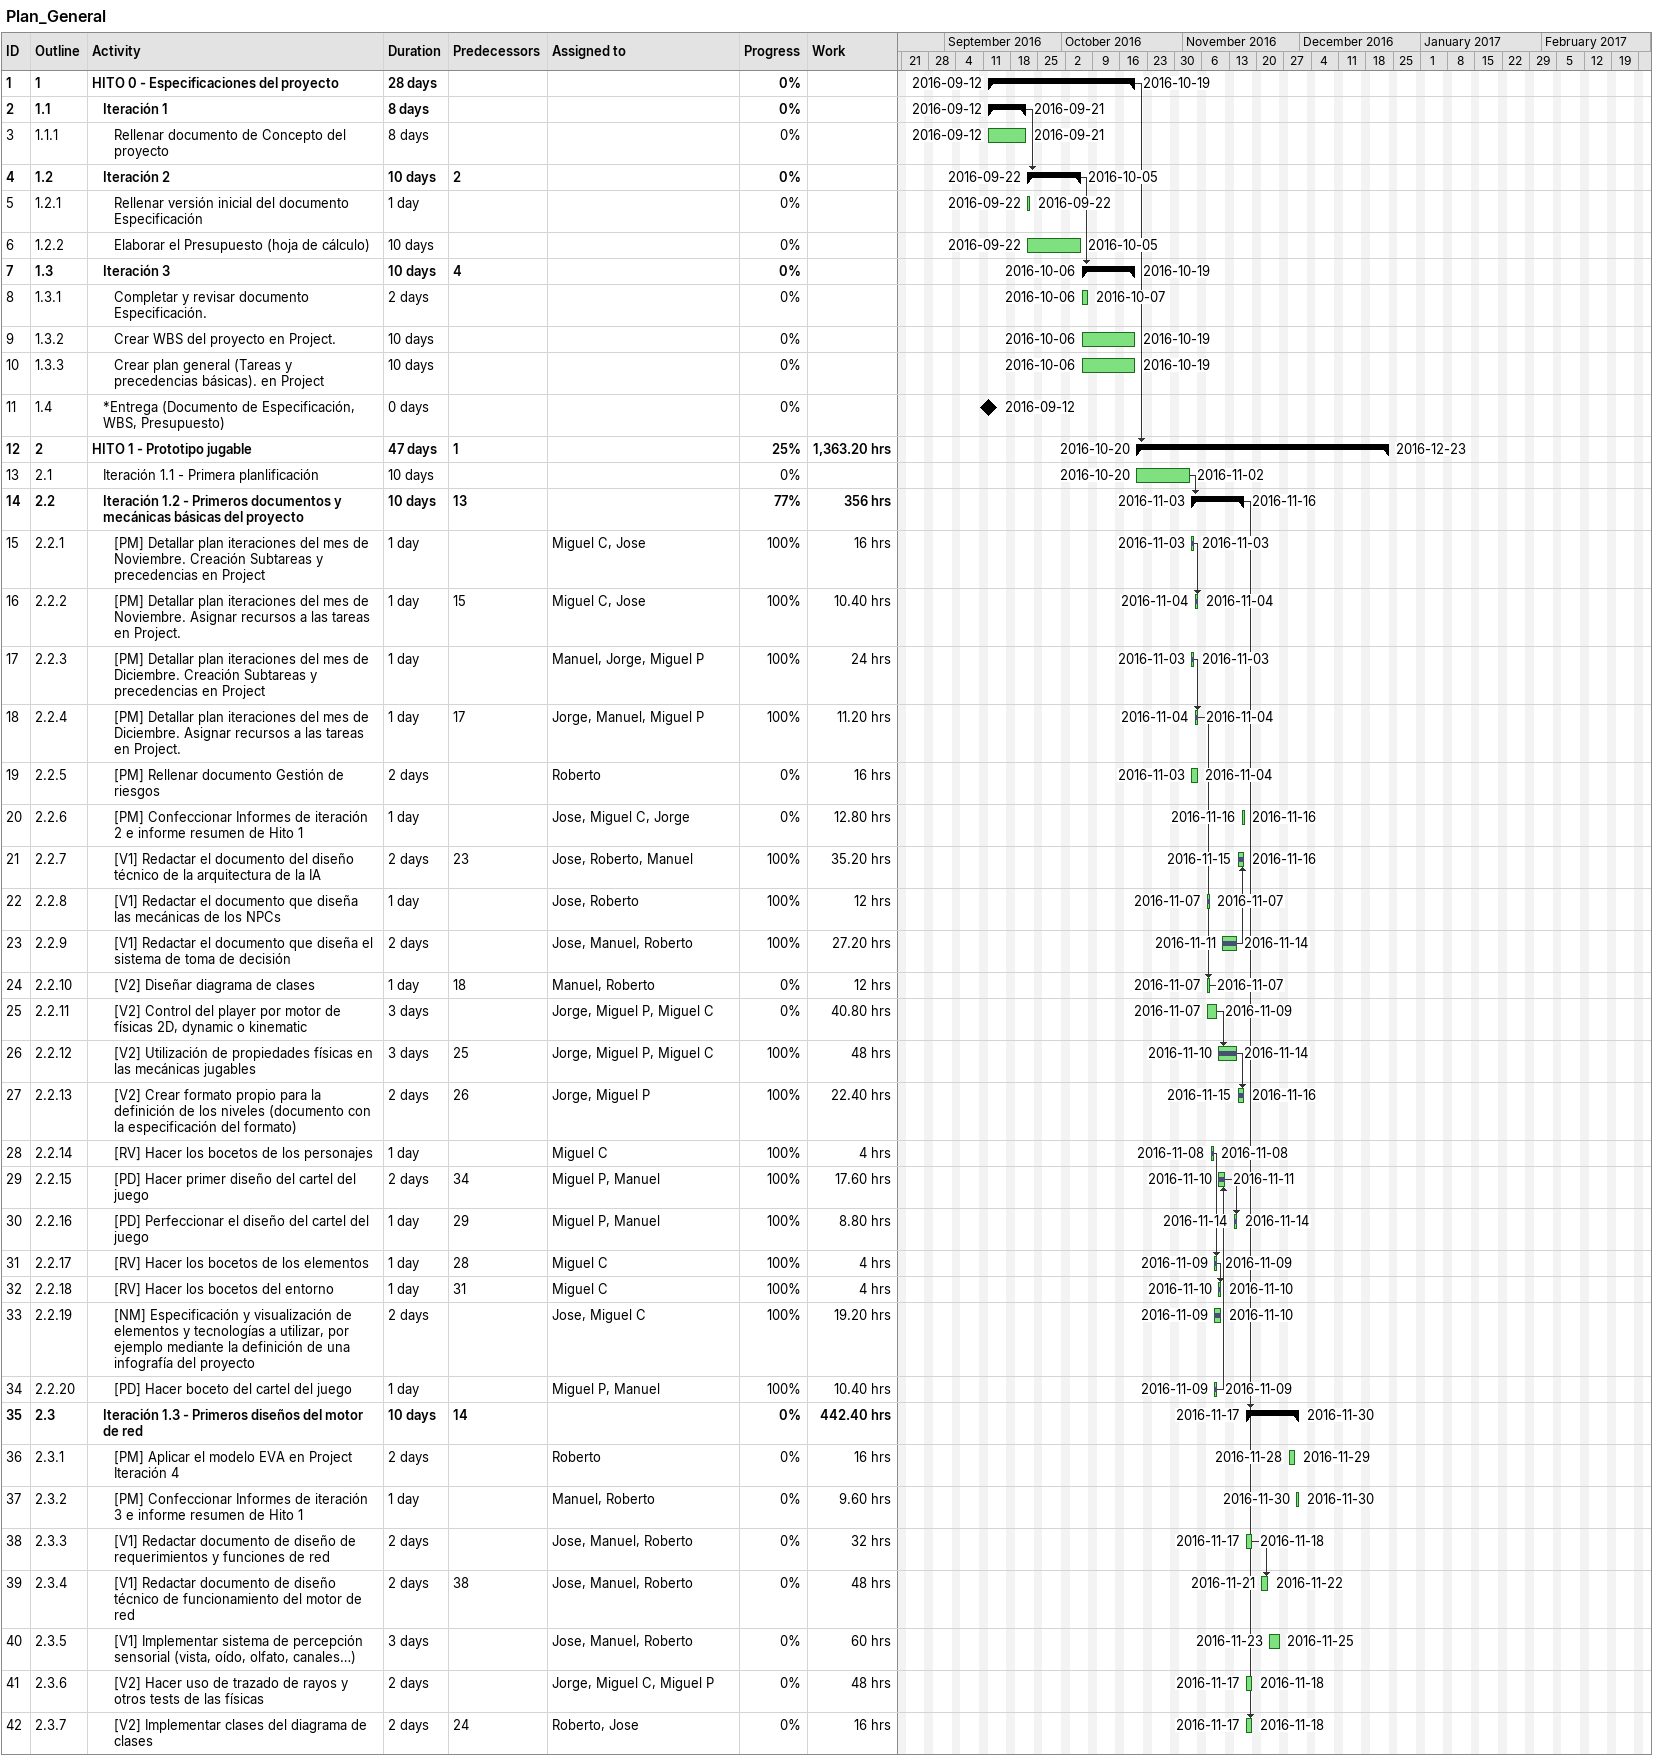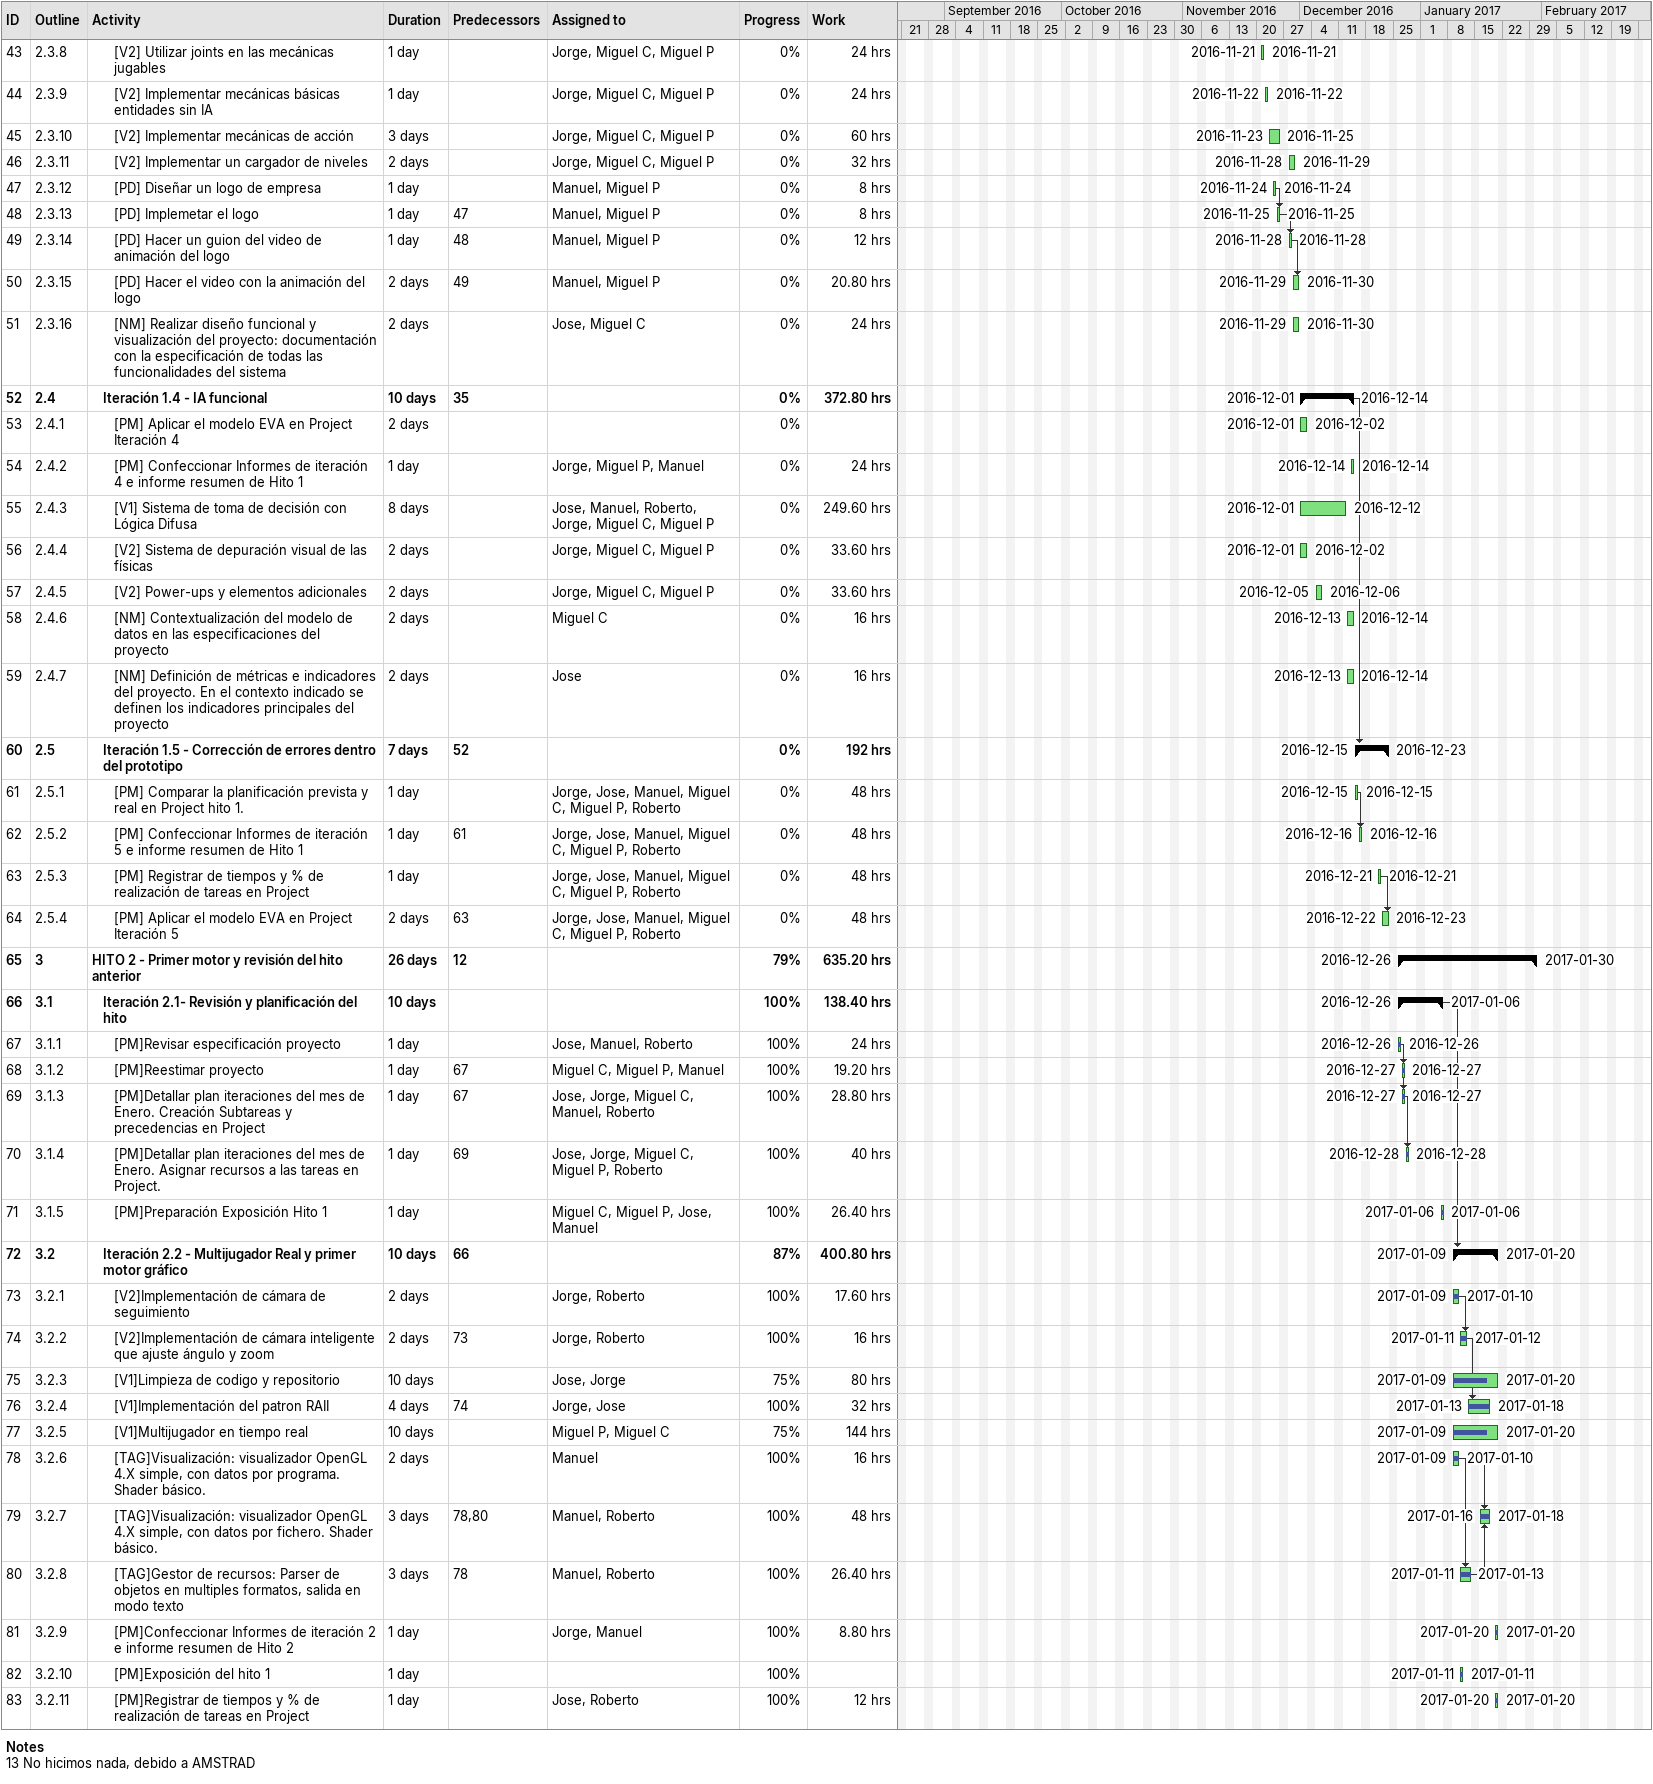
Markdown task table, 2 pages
Plan_General

| ID | WBS | Task | Duration | Start | Finish | Predecessors | Resources | % complete | Work (h) |
|---|---|---|---|---|---|---|---|---|---|
| 1 | 1 | **HITO 0 - Especificaciones del proyecto** | 28d | 2016-09-12 | 2016-10-19 |  |  | 0 |  |
| 2 | 1.1 | **Iteración 1** | 8d | 2016-09-12 | 2016-09-21 |  |  | 0 |  |
| 3 | 1.1.1 | Rellenar documento de Concepto del proyecto | 8d | 2016-09-12 | 2016-09-21 |  |  | 0 |  |
| 4 | 1.2 | **Iteración 2** | 10d | 2016-09-22 | 2016-10-05 | 2 |  | 0 |  |
| 5 | 1.2.1 | Rellenar versión inicial del documento Especificación | 1d | 2016-09-22 | 2016-09-22 |  |  | 0 |  |
| 6 | 1.2.2 | Elaborar el Presupuesto (hoja de cálculo) | 10d | 2016-09-22 | 2016-10-05 |  |  | 0 |  |
| 7 | 1.3 | **Iteración 3** | 10d | 2016-10-06 | 2016-10-19 | 4 |  | 0 |  |
| 8 | 1.3.1 | Completar y revisar documento Especificación. | 2d | 2016-10-06 | 2016-10-07 |  |  | 0 |  |
| 9 | 1.3.2 | Crear WBS del proyecto en Project. | 10d | 2016-10-06 | 2016-10-19 |  |  | 0 |  |
| 10 | 1.3.3 | Crear plan general (Tareas y precedencias básicas). en Project | 10d | 2016-10-06 | 2016-10-19 |  |  | 0 |  |
| 11 | 1.4 | *Entrega (Documento de Especificación, WBS, Presupuesto) | 0d | 2016-09-12 | 2016-09-12 |  |  | 0 |  |
| 12 | 2 | **HITO 1 - Prototipo jugable** | 47d | 2016-10-20 | 2016-12-23 | 1 |  | 25 | 1363.20 |
| 13 | 2.1 | Iteración 1.1 - Primera planlificación | 10d | 2016-10-20 | 2016-11-02 |  |  | 0 |  |
| 14 | 2.2 | **Iteración 1.2 - Primeros documentos y mecánicas básicas del proyecto** | 10d | 2016-11-03 | 2016-11-16 | 13 |  | 77 | 356 |
| 15 | 2.2.1 | [PM] Detallar plan iteraciones del mes de Noviembre. Creación Subtareas y precedencias en Project | 1d | 2016-11-03 | 2016-11-03 |  | Miguel C, Jose | 100 | 16 |
| 16 | 2.2.2 | [PM] Detallar plan iteraciones del mes de Noviembre. Asignar recursos a las tareas en Project. | 1d | 2016-11-04 | 2016-11-04 | 15 | Miguel C, Jose | 100 | 10.40 |
| 17 | 2.2.3 | [PM] Detallar plan iteraciones del mes de Diciembre. Creación Subtareas y precedencias en Project | 1d | 2016-11-03 | 2016-11-03 |  | Manuel, Jorge, Miguel P | 100 | 24 |
| 18 | 2.2.4 | [PM] Detallar plan iteraciones del mes de Diciembre. Asignar recursos a las tareas en Project. | 1d | 2016-11-04 | 2016-11-04 | 17 | Jorge, Manuel, Miguel P | 100 | 11.20 |
| 19 | 2.2.5 | [PM] Rellenar documento Gestión de riesgos | 2d | 2016-11-03 | 2016-11-04 |  | Roberto | 0 | 16 |
| 20 | 2.2.6 | [PM] Confeccionar Informes de iteración 2 e informe resumen de Hito 1 | 1d | 2016-11-16 | 2016-11-16 |  | Jose, Miguel C, Jorge | 0 | 12.80 |
| 21 | 2.2.7 | [V1] Redactar el documento del diseño técnico de la arquitectura de la IA | 2d | 2016-11-15 | 2016-11-16 | 23 | Jose, Roberto, Manuel | 100 | 35.20 |
| 22 | 2.2.8 | [V1] Redactar el documento que diseña las mecánicas de los NPCs | 1d | 2016-11-07 | 2016-11-07 |  | Jose, Roberto | 100 | 12 |
| 23 | 2.2.9 | [V1] Redactar el documento que diseña el sistema de toma de decisión | 2d | 2016-11-11 | 2016-11-14 |  | Jose, Manuel, Roberto | 100 | 27.20 |
| 24 | 2.2.10 | [V2] Diseñar diagrama de clases | 1d | 2016-11-07 | 2016-11-07 | 18 | Manuel, Roberto | 0 | 12 |
| 25 | 2.2.11 | [V2] Control del player por motor de físicas 2D, dynamic o kinematic | 3d | 2016-11-07 | 2016-11-09 |  | Jorge, Miguel P, Miguel C | 0 | 40.80 |
| 26 | 2.2.12 | [V2] Utilización de propiedades físicas en las mecánicas jugables | 3d | 2016-11-10 | 2016-11-14 | 25 | Jorge, Miguel P, Miguel C | 100 | 48 |
| 27 | 2.2.13 | [V2] Crear formato propio para la definición de los niveles (documento con la especificación del formato) | 2d | 2016-11-15 | 2016-11-16 | 26 | Jorge, Miguel P | 100 | 22.40 |
| 28 | 2.2.14 | [RV] Hacer los bocetos de los personajes | 1d | 2016-11-08 | 2016-11-08 |  | Miguel C | 100 | 4 |
| 29 | 2.2.15 | [PD] Hacer primer diseño del cartel del juego | 2d | 2016-11-10 | 2016-11-11 | 34 | Miguel P, Manuel | 100 | 17.60 |
| 30 | 2.2.16 | [PD] Perfeccionar el diseño del cartel del juego | 1d | 2016-11-14 | 2016-11-14 | 29 | Miguel P, Manuel | 100 | 8.80 |
| 31 | 2.2.17 | [RV] Hacer los bocetos de los elementos | 1d | 2016-11-09 | 2016-11-09 | 28 | Miguel C | 100 | 4 |
| 32 | 2.2.18 | [RV] Hacer los bocetos del entorno | 1d | 2016-11-10 | 2016-11-10 | 31 | Miguel C | 100 | 4 |
| 33 | 2.2.19 | [NM] Especificación y visualización de elementos y tecnologías a utilizar, por ejemplo mediante la definición de una infografía del proyecto | 2d | 2016-11-09 | 2016-11-10 |  | Jose, Miguel C | 100 | 19.20 |
| 34 | 2.2.20 | [PD] Hacer boceto del cartel del juego | 1d | 2016-11-09 | 2016-11-09 |  | Miguel P, Manuel | 100 | 10.40 |
| 35 | 2.3 | **Iteración 1.3 - Primeros diseños del motor de red** | 10d | 2016-11-17 | 2016-11-30 | 14 |  | 0 | 442.40 |
| 36 | 2.3.1 | [PM] Aplicar el modelo EVA en Project Iteración 4 | 2d | 2016-11-28 | 2016-11-29 |  | Roberto | 0 | 16 |
| 37 | 2.3.2 | [PM] Confeccionar Informes de iteración 3 e informe resumen de Hito 1 | 1d | 2016-11-30 | 2016-11-30 |  | Manuel, Roberto | 0 | 9.60 |
| 38 | 2.3.3 | [V1] Redactar documento de diseño de requerimientos y funciones de red | 2d | 2016-11-17 | 2016-11-18 |  | Jose, Manuel, Roberto | 0 | 32 |
| 39 | 2.3.4 | [V1] Redactar documento de diseño técnico de funcionamiento del motor de red | 2d | 2016-11-21 | 2016-11-22 | 38 | Jose, Manuel, Roberto | 0 | 48 |
| 40 | 2.3.5 | [V1] Implementar sistema de percepción sensorial (vista, oído, olfato, canales…) | 3d | 2016-11-23 | 2016-11-25 |  | Jose, Manuel, Roberto | 0 | 60 |
| 41 | 2.3.6 | [V2] Hacer uso de trazado de rayos y otros tests de las físicas | 2d | 2016-11-17 | 2016-11-18 |  | Jorge, Miguel C, Miguel P | 0 | 48 |
| 42 | 2.3.7 | [V2] Implementar clases del diagrama de clases | 2d | 2016-11-17 | 2016-11-18 | 24 | Roberto, Jose | 0 | 16 |
| 43 | 2.3.8 | [V2] Utilizar joints en las mecánicas jugables | 1d | 2016-11-21 | 2016-11-21 |  | Jorge, Miguel C, Miguel P | 0 | 24 |
| 44 | 2.3.9 | [V2] Implementar mecánicas básicas entidades sin IA | 1d | 2016-11-22 | 2016-11-22 |  | Jorge, Miguel C, Miguel P | 0 | 24 |
| 45 | 2.3.10 | [V2] Implementar mecánicas de acción | 3d | 2016-11-23 | 2016-11-25 |  | Jorge, Miguel C, Miguel P | 0 | 60 |
| 46 | 2.3.11 | [V2] Implementar un cargador de niveles | 2d | 2016-11-28 | 2016-11-29 |  | Jorge, Miguel C, Miguel P | 0 | 32 |
| 47 | 2.3.12 | [PD] Diseñar un logo de empresa | 1d | 2016-11-24 | 2016-11-24 |  | Manuel, Miguel P | 0 | 8 |
| 48 | 2.3.13 | [PD] Implemetar el logo | 1d | 2016-11-25 | 2016-11-25 | 47 | Manuel, Miguel P | 0 | 8 |
| 49 | 2.3.14 | [PD] Hacer un guion del video de animación del logo | 1d | 2016-11-28 | 2016-11-28 | 48 | Manuel, Miguel P | 0 | 12 |
| 50 | 2.3.15 | [PD] Hacer el video con la animación del logo | 2d | 2016-11-29 | 2016-11-30 | 49 | Manuel, Miguel P | 0 | 20.80 |
| 51 | 2.3.16 | [NM] Realizar diseño funcional y visualización del proyecto: documentación con la especificación de todas las funcionalidades del sistema | 2d | 2016-11-29 | 2016-11-30 |  | Jose, Miguel C | 0 | 24 |
| 52 | 2.4 | **Iteración 1.4 - IA funcional** | 10d | 2016-12-01 | 2016-12-14 | 35 |  | 0 | 372.80 |
| 53 | 2.4.1 | [PM] Aplicar el modelo EVA en Project Iteración 4 | 2d | 2016-12-01 | 2016-12-02 |  |  | 0 |  |
| 54 | 2.4.2 | [PM] Confeccionar Informes de iteración 4 e informe resumen de Hito 1 | 1d | 2016-12-14 | 2016-12-14 |  | Jorge, Miguel P, Manuel | 0 | 24 |
| 55 | 2.4.3 | [V1] Sistema de toma de decisión con Lógica Difusa | 8d | 2016-12-01 | 2016-12-12 |  | Jose, Manuel, Roberto, Jorge, Miguel C, Miguel P | 0 | 249.60 |
| 56 | 2.4.4 | [V2] Sistema de depuración visual de las físicas | 2d | 2016-12-01 | 2016-12-02 |  | Jorge, Miguel C, Miguel P | 0 | 33.60 |
| 57 | 2.4.5 | [V2] Power-ups y elementos adicionales | 2d | 2016-12-05 | 2016-12-06 |  | Jorge, Miguel C, Miguel P | 0 | 33.60 |
| 58 | 2.4.6 | [NM] Contextualización del modelo de datos en las especificaciones del proyecto | 2d | 2016-12-13 | 2016-12-14 |  | Miguel C | 0 | 16 |
| 59 | 2.4.7 | [NM] Definición de métricas e indicadores del proyecto. En el contexto indicado se definen los indicadores principales del proyecto | 2d | 2016-12-13 | 2016-12-14 |  | Jose | 0 | 16 |
| 60 | 2.5 | **Iteración 1.5 - Corrección de errores dentro del prototipo** | 7d | 2016-12-15 | 2016-12-23 | 52 |  | 0 | 192 |
| 61 | 2.5.1 | [PM] Comparar la planificación prevista y real en Project hito 1. | 1d | 2016-12-15 | 2016-12-15 |  | Jorge, Jose, Manuel, Miguel C, Miguel P, Roberto | 0 | 48 |
| 62 | 2.5.2 | [PM] Confeccionar Informes de iteración 5 e informe resumen de Hito 1 | 1d | 2016-12-16 | 2016-12-16 | 61 | Jorge, Jose, Manuel, Miguel C, Miguel P, Roberto | 0 | 48 |
| 63 | 2.5.3 | [PM] Registrar de tiempos y % de realización de tareas en Project | 1d | 2016-12-21 | 2016-12-21 |  | Jorge, Jose, Manuel, Miguel C, Miguel P, Roberto | 0 | 48 |
| 64 | 2.5.4 | [PM] Aplicar el modelo EVA en Project Iteración 5 | 2d | 2016-12-22 | 2016-12-23 | 63 | Jorge, Jose, Manuel, Miguel C, Miguel P, Roberto | 0 | 48 |
| 65 | 3 | **HITO 2 - Primer motor y revisión del hito anterior** | 26d | 2016-12-26 | 2017-01-30 | 12 |  | 79 | 635.20 |
| 66 | 3.1 | **Iteración 2.1- Revisión y planificación del hito** | 10d | 2016-12-26 | 2017-01-06 |  |  | 100 | 138.40 |
| 67 | 3.1.1 | [PM]Revisar especificación proyecto | 1d | 2016-12-26 | 2016-12-26 |  | Jose, Manuel, Roberto | 100 | 24 |
| 68 | 3.1.2 | [PM]Reestimar proyecto | 1d | 2016-12-27 | 2016-12-27 | 67 | Miguel C, Miguel P, Manuel | 100 | 19.20 |
| 69 | 3.1.3 | [PM]Detallar plan iteraciones del mes de Enero. Creación Subtareas y precedencias en Project | 1d | 2016-12-27 | 2016-12-27 | 67 | Jose, Jorge, Miguel C, Manuel, Roberto | 100 | 28.80 |
| 70 | 3.1.4 | [PM]Detallar plan iteraciones del mes de Enero. Asignar recursos a las tareas en Project. | 1d | 2016-12-28 | 2016-12-28 | 69 | Jose, Jorge, Miguel C, Miguel P, Roberto | 100 | 40 |
| 71 | 3.1.5 | [PM]Preparación Exposición Hito 1 | 1d | 2017-01-06 | 2017-01-06 |  | Miguel C, Miguel P, Jose, Manuel | 100 | 26.40 |
| 72 | 3.2 | **Iteración 2.2 - Multijugador Real y primer motor gráfico** | 10d | 2017-01-09 | 2017-01-20 | 66 |  | 87 | 400.80 |
| 73 | 3.2.1 | [V2]Implementación de cámara de seguimiento | 2d | 2017-01-09 | 2017-01-10 |  | Jorge, Roberto | 100 | 17.60 |
| 74 | 3.2.2 | [V2]Implementación de cámara inteligente que ajuste ángulo y zoom | 2d | 2017-01-11 | 2017-01-12 | 73 | Jorge, Roberto | 100 | 16 |
| 75 | 3.2.3 | [V1]Limpieza de codigo y repositorio | 10d | 2017-01-09 | 2017-01-20 |  | Jose, Jorge | 75 | 80 |
| 76 | 3.2.4 | [V1]Implementación del patron RAII | 4d | 2017-01-13 | 2017-01-18 | 74 | Jorge, Jose | 100 | 32 |
| 77 | 3.2.5 | [V1]Multijugador en tiempo real | 10d | 2017-01-09 | 2017-01-20 |  | Miguel P, Miguel C | 75 | 144 |
| 78 | 3.2.6 | [TAG]Visualización: visualizador OpenGL 4.X simple, con datos por programa. Shader básico. | 2d | 2017-01-09 | 2017-01-10 |  | Manuel | 100 | 16 |
| 79 | 3.2.7 | [TAG]Visualización: visualizador OpenGL 4.X simple, con datos por fichero. Shader básico. | 3d | 2017-01-16 | 2017-01-18 | 78, 80 | Manuel, Roberto | 100 | 48 |
| 80 | 3.2.8 | [TAG]Gestor de recursos: Parser de objetos en multiples formatos, salida en modo texto | 3d | 2017-01-11 | 2017-01-13 | 78 | Manuel, Roberto | 100 | 26.40 |
| 81 | 3.2.9 | [PM]Confeccionar Informes de iteración 2 e informe resumen de Hito 2 | 1d | 2017-01-20 | 2017-01-20 |  | Jorge, Manuel | 100 | 8.80 |
| 82 | 3.2.10 | [PM]Exposición del hito 1 | 1d | 2017-01-11 | 2017-01-11 |  |  | 100 |  |
| 83 | 3.2.11 | [PM]Registrar de tiempos y % de realización de tareas en Project | 1d | 2017-01-20 | 2017-01-20 |  | Jose, Roberto | 100 | 12 |

Notes
- 13: No hicimos nada, debido a AMSTRAD
